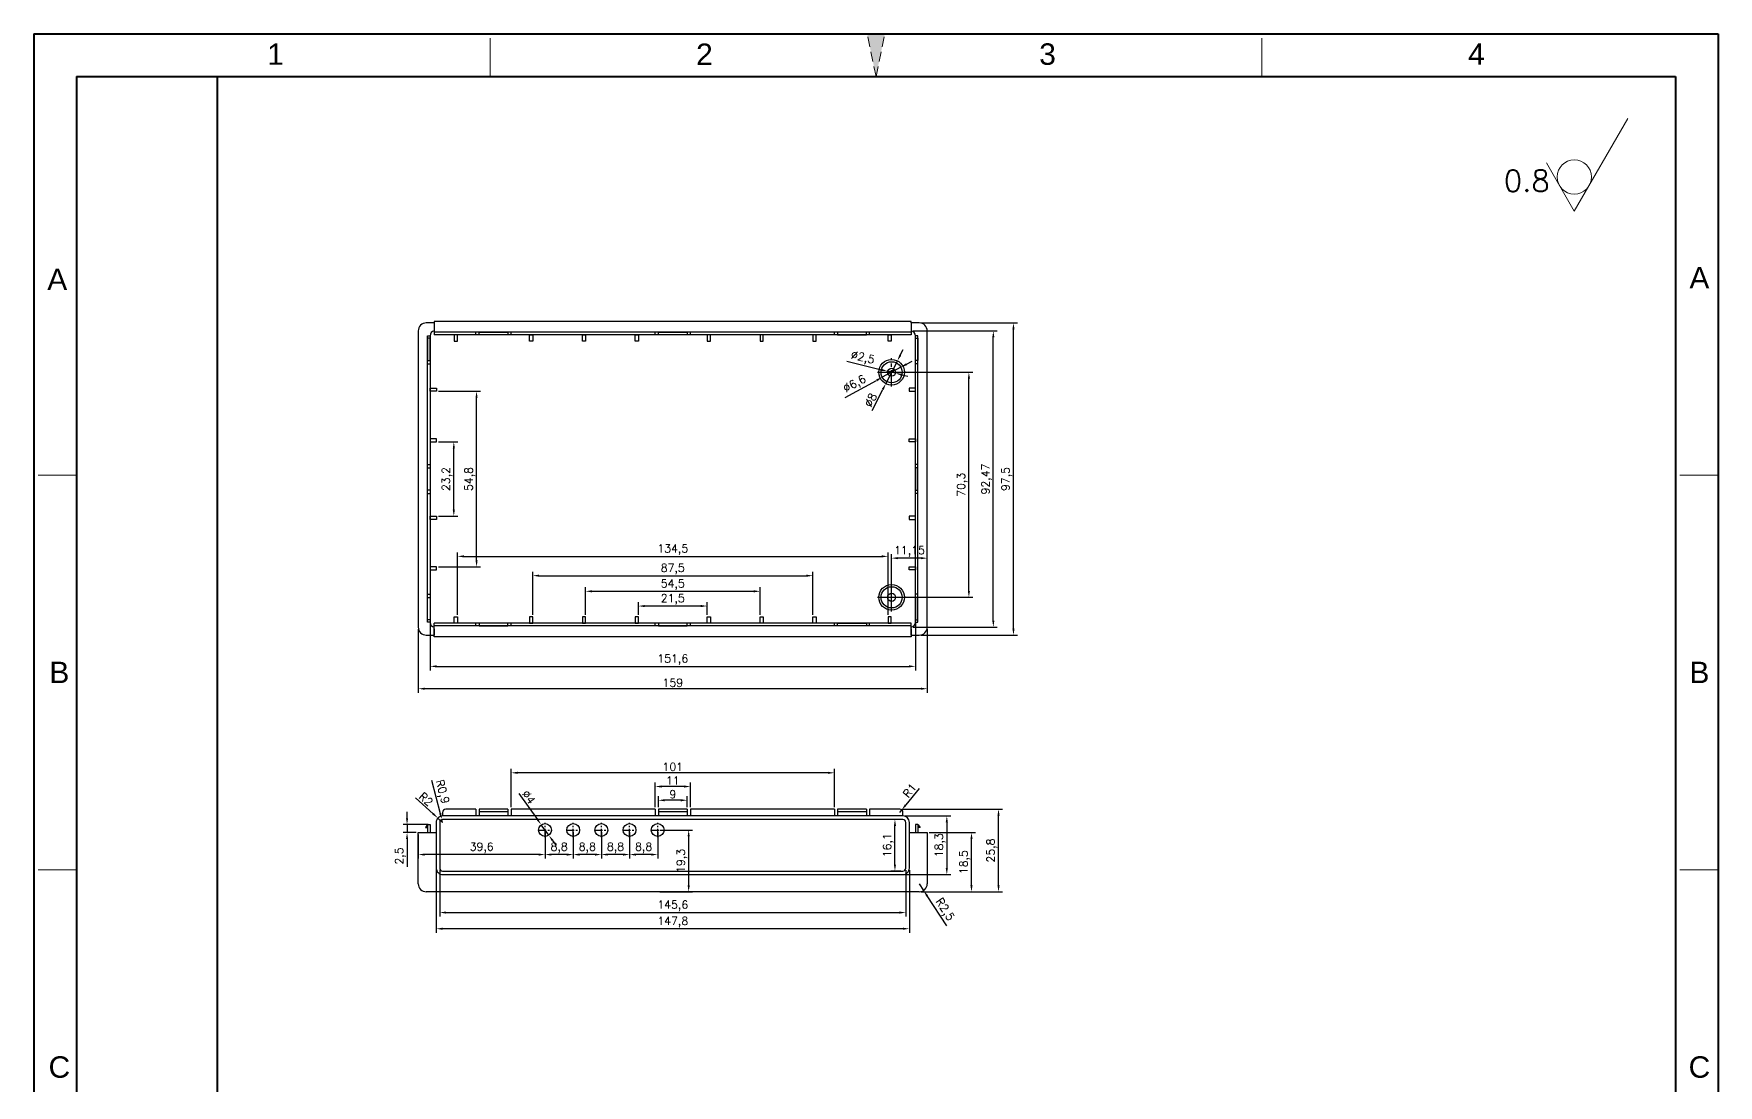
# Model space of a CAD drawing. Header units: millimetres. Extents: x 5795 to 6322, y 609 to 1377.
# Drawn here: x 5795 to 6322, y 1049 to 1377 of the extents above; entities that cross this region are included whole.
import ezdxf
from ezdxf.enums import TextEntityAlignment as Align

# ---------------------------------------------------------------- set-up
doc = ezdxf.new("R2010")
doc.units = ezdxf.units.MM
for name, pattern in [('ACAD_ISO10W100', [18, 12, -3, 0, -3]), ('CENTER', [50.8, 31.75, -6.35, 6.35, -6.35]), ('HIDDEN2', [4.7625, 3.175, -1.5875])]:
    doc.linetypes.add(name, pattern=pattern)
for name, color, linetype, lineweight in [('dim', 82, 'Continuous', 9), ('图层1', 7, 'ACAD_ISO10W100', 15), ('图层4', 7, 'Continuous', 40), ('图层5', 7, 'HIDDEN2', 15), ('细实线', 3, 'Continuous', 18)]:
    doc.layers.add(name, color=color, linetype=linetype, lineweight=lineweight)
doc.layers.add('尺寸线', color=7, linetype='Continuous')
doc.styles.get("Standard").update_dxf_attribs({"font": 'txt', "bigfont": 'gbcbig.shx'})
doc.styles.add('样式 3', font='arial.ttf', dxfattribs={"height": 3.8})
doc.dimstyles.new('ISO-25', dxfattribs={"dimtxt": 2.5, "dimasz": 2.5, "dimexe": 1.25, "dimexo": 0.625, "dimtad": 1, "dimtxsty": 'Standard', "dimcen": 2.5, "dimadec": 0, "dimazin": 0, "dimtfac": 1, "dimtmove": 0, "dimatfit": 3, "dimfxl": 0, "dimarcsym": 0})

# ---------------------------------------------------------------- blocks, each defined once
blk = doc.blocks.new('*D484')
at = {"layer": 'Defpoints', "color": 0}
for p in [(6074.57, 1127.73), (6088.38, 1127.73), (6072.07, 1109.23)]:
    blk.add_point(p, dxfattribs=at)
at = {"layer": 'dim', "color": 0, "lineweight": -2}
for p, q in [((6075.19, 1127.73), (6089.63, 1127.73)), ((6088.38, 1111.23), (6088.38, 1125.73)), ((6072.69, 1109.23), (6089.63, 1109.23))]:
    blk.add_line(p, q, dxfattribs=at)
at = {"layer": 'dim', "color": 0}
for points in [[(6088.05, 1125.73), (6088.72, 1125.73), (6088.38, 1127.73)], [(6088.05, 1111.23), (6088.72, 1111.23), (6088.38, 1109.23)]]:
    blk.add_solid(points, dxfattribs=at)
at = {"layer": 'dim', "color": 0, "insert": (6086.3, 1118.48), "char_height": 2.5, "attachment_point": 5, "rotation": 90}
blk.add_mtext('18,5', dxfattribs=at)
blk = doc.blocks.new('*D485')
at = {"layer": 'Defpoints', "color": 0}
for p in [(6065.97, 1135.03), (6096.83, 1135.03), (6072.07, 1109.23)]:
    blk.add_point(p, dxfattribs=at)
at = {"layer": 'dim', "color": 0, "lineweight": -2}
for p, q in [((6066.59, 1135.03), (6098.08, 1135.03)), ((6096.83, 1111.23), (6096.83, 1133.03)), ((6072.69, 1109.23), (6098.08, 1109.23))]:
    blk.add_line(p, q, dxfattribs=at)
at = {"layer": 'dim', "color": 0}
for points in [[(6096.5, 1133.03), (6097.17, 1133.03), (6096.83, 1135.03)], [(6096.5, 1111.23), (6097.17, 1111.23), (6096.83, 1109.23)]]:
    blk.add_solid(points, dxfattribs=at)
at = {"layer": 'dim', "color": 0, "insert": (6094.75, 1122.13), "char_height": 2.5, "attachment_point": 5, "rotation": 90}
blk.add_mtext('25,8', dxfattribs=at)
blk = doc.blocks.new('*D486')
at = {"layer": 'Defpoints', "color": 0}
for p in [(6066.97, 1132.93), (6066.97, 1114.63), (6080.68, 1114.63)]:
    blk.add_point(p, dxfattribs=at)
at = {"layer": 'dim', "color": 0, "lineweight": -2}
for p, q in [((6067.59, 1132.93), (6081.93, 1132.93)), ((6080.68, 1130.93), (6080.68, 1116.63)), ((6067.59, 1114.63), (6081.93, 1114.63))]:
    blk.add_line(p, q, dxfattribs=at)
at = {"layer": 'dim', "color": 0}
for points in [[(6080.34, 1130.93), (6081.01, 1130.93), (6080.68, 1132.93)], [(6080.34, 1116.63), (6081.01, 1116.63), (6080.68, 1114.63)]]:
    blk.add_solid(points, dxfattribs=at)
at = {"layer": 'dim', "color": 0, "insert": (6078.59, 1123.78), "char_height": 2.5, "attachment_point": 5, "rotation": 90}
blk.add_mtext('18,3', dxfattribs=at)
blk = doc.blocks.new('*D487')
at = {"layer": 'Defpoints', "color": 0}
for p in [(5921.17, 1116.63), (6068.97, 1116.63), (5921.17, 1097.7)]:
    blk.add_point(p, dxfattribs=at)
at = {"layer": 'dim', "color": 0, "lineweight": -2}
for p, q in [((5921.17, 1116.01), (5921.17, 1096.45)), ((6068.97, 1116.01), (6068.97, 1096.45)), ((6066.97, 1097.7), (5923.17, 1097.7))]:
    blk.add_line(p, q, dxfattribs=at)
at = {"layer": 'dim', "color": 0}
for points in [[(5923.17, 1098.03), (5923.17, 1097.37), (5921.17, 1097.7)], [(6066.97, 1098.03), (6066.97, 1097.37), (6068.97, 1097.7)]]:
    blk.add_solid(points, dxfattribs=at)
at = {"layer": 'dim', "color": 0, "insert": (5995.07, 1099.78), "char_height": 2.5, "attachment_point": 5}
blk.add_mtext('147,8', dxfattribs=at)
blk = doc.blocks.new('*D488')
at = {"layer": 'Defpoints', "color": 0}
for p in [(5922.27, 1116.63), (6067.87, 1116.63), (6067.87, 1102.75)]:
    blk.add_point(p, dxfattribs=at)
at = {"layer": 'dim', "color": 0, "lineweight": -2}
for p, q in [((5922.27, 1116.01), (5922.27, 1101.5)), ((6067.87, 1116.01), (6067.87, 1101.5)), ((5924.27, 1102.75), (6065.87, 1102.75))]:
    blk.add_line(p, q, dxfattribs=at)
at = {"layer": 'dim', "color": 0}
for points in [[(5924.27, 1103.09), (5924.27, 1102.42), (5922.27, 1102.75)], [(6065.87, 1103.09), (6065.87, 1102.42), (6067.87, 1102.75)]]:
    blk.add_solid(points, dxfattribs=at)
at = {"layer": 'dim', "color": 0, "insert": (5995.07, 1104.84), "char_height": 2.5, "attachment_point": 5}
blk.add_mtext('145,6', dxfattribs=at)
blk = doc.blocks.new('*D489')
at = {"layer": 'Defpoints', "color": 0}
for p in [(6064.47, 1131.83), (6066.31, 1131.83), (6066.97, 1115.73)]:
    blk.add_point(p, dxfattribs=at)
at = {"layer": 'dim', "color": 0, "lineweight": -2}
for p, q in [((6065.69, 1131.83), (6063.22, 1131.83)), ((6064.47, 1117.73), (6064.47, 1129.83)), ((6066.34, 1115.73), (6063.22, 1115.73))]:
    blk.add_line(p, q, dxfattribs=at)
at = {"layer": 'dim', "color": 0}
for points in [[(6064.14, 1129.83), (6064.81, 1129.83), (6064.47, 1131.83)], [(6064.14, 1117.73), (6064.81, 1117.73), (6064.47, 1115.73)]]:
    blk.add_solid(points, dxfattribs=at)
at = {"layer": 'dim', "color": 0, "insert": (6062.39, 1123.78), "char_height": 2.5, "attachment_point": 5, "rotation": 90}
blk.add_mtext('16,1', dxfattribs=at)
blk = doc.blocks.new('*D490')
at = {"layer": 'Defpoints', "color": 0}
for p in [(6072.07, 1111.73), (6073.44, 1109.64)]:
    blk.add_point(p, dxfattribs=at)
at = {"layer": 'dim', "color": 0, "lineweight": -2}
for p, q in [((6072.07, 1111.73), (6073.44, 1109.64)), ((6080.63, 1098.62), (6074.53, 1107.97))]:
    blk.add_line(p, q, dxfattribs=at)
at = {"layer": 'dim', "color": 0}
blk.add_solid([(6074.81, 1108.15), (6074.25, 1107.78), (6073.44, 1109.64)], dxfattribs=at)
at = {"layer": 'dim', "color": 0, "insert": (6079.87, 1103.59), "char_height": 2.5, "attachment_point": 5, "rotation": 303.1424}
blk.add_mtext('R2,5', dxfattribs=at)
blk = doc.blocks.new('*D491')
at = {"layer": 'Defpoints', "color": 0}
for p in [(5989.57, 1142.12), (5989.57, 1135.03), (6000.57, 1135.03)]:
    blk.add_point(p, dxfattribs=at)
at = {"layer": 'dim', "color": 0, "lineweight": -2}
for p, q in [((5989.57, 1135.66), (5989.57, 1143.37)), ((5998.57, 1142.12), (5991.57, 1142.12)), ((6000.57, 1135.66), (6000.57, 1143.37))]:
    blk.add_line(p, q, dxfattribs=at)
at = {"layer": 'dim', "color": 0}
for points in [[(5991.57, 1142.45), (5991.57, 1141.78), (5989.57, 1142.12)], [(5998.57, 1142.45), (5998.57, 1141.78), (6000.57, 1142.12)]]:
    blk.add_solid(points, dxfattribs=at)
at = {"layer": 'dim', "color": 0, "insert": (5995.07, 1143.99), "char_height": 2.5, "attachment_point": 5}
blk.add_mtext('11', dxfattribs=at)
blk = doc.blocks.new('*D492')
at = {"layer": 'Defpoints', "color": 0}
for p in [(5990.57, 1137.83), (5990.57, 1135.03), (5999.57, 1135.03)]:
    blk.add_point(p, dxfattribs=at)
at = {"layer": 'dim', "color": 0, "lineweight": -2}
for p, q in [((5990.57, 1135.66), (5990.57, 1139.08)), ((5997.57, 1137.83), (5992.57, 1137.83)), ((5999.57, 1135.66), (5999.57, 1139.08))]:
    blk.add_line(p, q, dxfattribs=at)
at = {"layer": 'dim', "color": 0}
for points in [[(5992.57, 1138.16), (5992.57, 1137.49), (5990.57, 1137.83)], [(5997.57, 1138.16), (5997.57, 1137.49), (5999.57, 1137.83)]]:
    blk.add_solid(points, dxfattribs=at)
at = {"layer": 'dim', "color": 0, "insert": (5995.07, 1139.7), "char_height": 2.5, "attachment_point": 5}
blk.add_mtext('9', dxfattribs=at)
blk = doc.blocks.new('*D493')
at = {"layer": 'Defpoints', "color": 0}
for p in [(5944.57, 1146.4), (5944.57, 1135.03), (6045.57, 1135.03)]:
    blk.add_point(p, dxfattribs=at)
at = {"layer": 'dim', "color": 0, "lineweight": -2}
for p, q in [((5944.57, 1135.66), (5944.57, 1147.65)), ((6045.57, 1135.66), (6045.57, 1147.65)), ((6043.57, 1146.4), (5946.57, 1146.4))]:
    blk.add_line(p, q, dxfattribs=at)
at = {"layer": 'dim', "color": 0}
for points in [[(5946.57, 1146.73), (5946.57, 1146.07), (5944.57, 1146.4)], [(6043.57, 1146.73), (6043.57, 1146.07), (6045.57, 1146.4)]]:
    blk.add_solid(points, dxfattribs=at)
at = {"layer": 'dim', "color": 0, "insert": (5995.07, 1148.27), "char_height": 2.5, "attachment_point": 5}
blk.add_mtext('101', dxfattribs=at)
blk = doc.blocks.new('*D494')
at = {"layer": 'Defpoints', "color": 0}
for p in [(5990.37, 1128.53), (5990.37, 1109.23), (6000.03, 1109.23)]:
    blk.add_point(p, dxfattribs=at)
at = {"layer": 'dim', "color": 0, "lineweight": -2}
for p, q in [((5990.99, 1128.53), (6001.28, 1128.53)), ((6000.03, 1126.53), (6000.03, 1111.23)), ((5990.99, 1109.23), (6001.28, 1109.23))]:
    blk.add_line(p, q, dxfattribs=at)
at = {"layer": 'dim', "color": 0}
for points in [[(5999.7, 1126.53), (6000.37, 1126.53), (6000.03, 1128.53)], [(5999.7, 1111.23), (6000.37, 1111.23), (6000.03, 1109.23)]]:
    blk.add_solid(points, dxfattribs=at)
at = {"layer": 'dim', "color": 0, "insert": (5997.95, 1118.88), "char_height": 2.5, "attachment_point": 5, "rotation": 90}
blk.add_mtext('19,3', dxfattribs=at)
blk = doc.blocks.new('*D495')
at = {"layer": 'Defpoints', "color": 0}
for p in [(5981.57, 1128.53), (5990.37, 1128.53), (5981.57, 1120.87)]:
    blk.add_point(p, dxfattribs=at)
at = {"layer": 'dim', "color": 0, "lineweight": -2}
for p, q in [((5981.57, 1127.91), (5981.57, 1119.62)), ((5990.37, 1127.91), (5990.37, 1119.62)), ((5988.37, 1120.87), (5983.57, 1120.87))]:
    blk.add_line(p, q, dxfattribs=at)
at = {"layer": 'dim', "color": 0}
for points in [[(5983.57, 1121.2), (5983.57, 1120.53), (5981.57, 1120.87)], [(5988.37, 1121.2), (5988.37, 1120.53), (5990.37, 1120.87)]]:
    blk.add_solid(points, dxfattribs=at)
at = {"layer": 'dim', "color": 0, "insert": (5985.97, 1122.95), "char_height": 2.5, "attachment_point": 5}
blk.add_mtext('8,8', dxfattribs=at)
blk = doc.blocks.new('*D496')
at = {"layer": 'Defpoints', "color": 0}
for p in [(5972.77, 1128.53), (5981.57, 1128.53), (5972.77, 1120.87)]:
    blk.add_point(p, dxfattribs=at)
at = {"layer": 'dim', "color": 0, "lineweight": -2}
for p, q in [((5972.77, 1127.91), (5972.77, 1119.62)), ((5981.57, 1127.91), (5981.57, 1119.62)), ((5979.57, 1120.87), (5974.77, 1120.87))]:
    blk.add_line(p, q, dxfattribs=at)
at = {"layer": 'dim', "color": 0}
for points in [[(5974.77, 1121.2), (5974.77, 1120.53), (5972.77, 1120.87)], [(5979.57, 1121.2), (5979.57, 1120.53), (5981.57, 1120.87)]]:
    blk.add_solid(points, dxfattribs=at)
at = {"layer": 'dim', "color": 0, "insert": (5977.17, 1122.95), "char_height": 2.5, "attachment_point": 5}
blk.add_mtext('8,8', dxfattribs=at)
blk = doc.blocks.new('*D497')
at = {"layer": 'Defpoints', "color": 0}
for p in [(5963.97, 1128.53), (5972.77, 1128.53), (5963.97, 1120.87)]:
    blk.add_point(p, dxfattribs=at)
at = {"layer": 'dim', "color": 0, "lineweight": -2}
for p, q in [((5963.97, 1127.91), (5963.97, 1119.62)), ((5972.77, 1127.91), (5972.77, 1119.62)), ((5970.77, 1120.87), (5965.97, 1120.87))]:
    blk.add_line(p, q, dxfattribs=at)
at = {"layer": 'dim', "color": 0}
for points in [[(5965.97, 1121.2), (5965.97, 1120.53), (5963.97, 1120.87)], [(5970.77, 1121.2), (5970.77, 1120.53), (5972.77, 1120.87)]]:
    blk.add_solid(points, dxfattribs=at)
at = {"layer": 'dim', "color": 0, "insert": (5968.37, 1122.95), "char_height": 2.5, "attachment_point": 5}
blk.add_mtext('8,8', dxfattribs=at)
blk = doc.blocks.new('*D498')
at = {"layer": 'Defpoints', "color": 0}
for p in [(5955.17, 1128.53), (5963.97, 1128.53), (5955.17, 1120.87)]:
    blk.add_point(p, dxfattribs=at)
at = {"layer": 'dim', "color": 0, "lineweight": -2}
for p, q in [((5955.17, 1127.91), (5955.17, 1119.62)), ((5963.97, 1127.91), (5963.97, 1119.62)), ((5961.97, 1120.87), (5957.17, 1120.87))]:
    blk.add_line(p, q, dxfattribs=at)
at = {"layer": 'dim', "color": 0}
for points in [[(5957.17, 1121.2), (5957.17, 1120.53), (5955.17, 1120.87)], [(5961.97, 1121.2), (5961.97, 1120.53), (5963.97, 1120.87)]]:
    blk.add_solid(points, dxfattribs=at)
at = {"layer": 'dim', "color": 0, "insert": (5959.57, 1122.95), "char_height": 2.5, "attachment_point": 5}
blk.add_mtext('8,8', dxfattribs=at)
blk = doc.blocks.new('*D499')
at = {"layer": 'Defpoints', "color": 0}
for p in [(5915.57, 1127.73), (5955.17, 1128.53), (5915.57, 1120.87)]:
    blk.add_point(p, dxfattribs=at)
at = {"layer": 'dim', "color": 0, "lineweight": -2}
for p, q in [((5915.57, 1127.11), (5915.57, 1119.62)), ((5955.17, 1127.91), (5955.17, 1119.62)), ((5953.17, 1120.87), (5917.57, 1120.87))]:
    blk.add_line(p, q, dxfattribs=at)
at = {"layer": 'dim', "color": 0}
for points in [[(5917.57, 1121.2), (5917.57, 1120.53), (5915.57, 1120.87)], [(5953.17, 1121.2), (5953.17, 1120.53), (5955.17, 1120.87)]]:
    blk.add_solid(points, dxfattribs=at)
at = {"layer": 'dim', "color": 0, "insert": (5935.37, 1122.95), "char_height": 2.5, "attachment_point": 5}
blk.add_mtext('39,6', dxfattribs=at)
blk = doc.blocks.new('*D500')
at = {"layer": 'Defpoints', "color": 0}
for p in [(5954, 1130.16), (5956.34, 1126.91)]:
    blk.add_point(p, dxfattribs=at)
at = {"layer": 'dim', "color": 0, "lineweight": -2}
for p, q in [((5946.95, 1139.91), (5952.83, 1131.78)), ((5956.34, 1126.91), (5954, 1130.16)), ((5957.51, 1125.29), (5958.68, 1123.67))]:
    blk.add_line(p, q, dxfattribs=at)
at = {"layer": 'dim', "color": 0}
for points in [[(5953.1, 1131.97), (5952.56, 1131.58), (5954, 1130.16)], [(5957.78, 1125.49), (5957.24, 1125.1), (5956.34, 1126.91)]]:
    blk.add_solid(points, dxfattribs=at)
at = {"layer": 'dim', "color": 0, "insert": (5950.06, 1138.81), "char_height": 2.5, "attachment_point": 5, "rotation": 305.8403}
blk.add_mtext('∅4', dxfattribs=at)
blk = doc.blocks.new('*D501')
at = {"layer": 'Defpoints', "color": 0}
for p in [(5912.06, 1127.73), (5915.57, 1127.73), (5919.27, 1130.23)]:
    blk.add_point(p, dxfattribs=at)
at = {"layer": 'dim', "color": 0, "lineweight": -2}
for p, q in [((5912.06, 1132.23), (5912.06, 1134.23)), ((5918.64, 1130.23), (5910.81, 1130.23)), ((5914.94, 1127.73), (5910.81, 1127.73)), ((5912.06, 1130.23), (5912.06, 1127.73)), ((5912.06, 1125.73), (5912.06, 1117.07))]:
    blk.add_line(p, q, dxfattribs=at)
at = {"layer": 'dim', "color": 0}
for points in [[(5911.73, 1132.23), (5912.4, 1132.23), (5912.06, 1130.23)], [(5911.73, 1125.73), (5912.4, 1125.73), (5912.06, 1127.73)]]:
    blk.add_solid(points, dxfattribs=at)
at = {"layer": 'dim', "color": 0, "insert": (5909.98, 1120.4), "char_height": 2.5, "attachment_point": 5, "rotation": 90}
blk.add_mtext('2,5', dxfattribs=at)
blk = doc.blocks.new('*D502')
at = {"layer": 'Defpoints', "color": 0}
for p in [(5921.68, 1132.27), (5923.17, 1130.93)]:
    blk.add_point(p, dxfattribs=at)
at = {"layer": 'dim', "color": 0, "lineweight": -2}
for p, q in [((5914.69, 1138.58), (5920.2, 1133.61)), ((5923.17, 1130.93), (5921.68, 1132.27))]:
    blk.add_line(p, q, dxfattribs=at)
at = {"layer": 'dim', "color": 0}
blk.add_solid([(5920.42, 1133.86), (5919.97, 1133.37), (5921.68, 1132.27)], dxfattribs=at)
at = {"layer": 'dim', "color": 0, "insert": (5917.96, 1138.16), "char_height": 2.5, "attachment_point": 5, "rotation": 317.9576}
blk.add_mtext('R2', dxfattribs=at)
blk = doc.blocks.new('*D503')
at = {"layer": 'Defpoints', "color": 0}
for p in [(5922.94, 1131.81), (5923.17, 1130.93)]:
    blk.add_point(p, dxfattribs=at)
at = {"layer": 'dim', "color": 0, "lineweight": -2}
for p, q in [((5919.71, 1144.14), (5922.43, 1133.74)), ((5923.17, 1130.93), (5922.94, 1131.81))]:
    blk.add_line(p, q, dxfattribs=at)
at = {"layer": 'dim', "color": 0}
blk.add_solid([(5922.76, 1133.82), (5922.11, 1133.66), (5922.94, 1131.81)], dxfattribs=at)
at = {"layer": 'dim', "color": 0, "insert": (5922.84, 1140.43), "char_height": 2.5, "attachment_point": 5, "rotation": 284.6638}
blk.add_mtext('R0,9', dxfattribs=at)
blk = doc.blocks.new('*D504')
at = {"layer": 'Defpoints', "color": 0}
for p in [(6065.97, 1134.03), (6066.6, 1134.81)]:
    blk.add_point(p, dxfattribs=at)
at = {"layer": 'dim', "color": 0, "lineweight": -2}
for p, q in [((6071.99, 1141.49), (6067.85, 1136.37)), ((6065.97, 1134.03), (6066.6, 1134.81))]:
    blk.add_line(p, q, dxfattribs=at)
at = {"layer": 'dim', "color": 0}
blk.add_solid([(6067.59, 1136.58), (6068.11, 1136.16), (6066.6, 1134.81)], dxfattribs=at)
at = {"layer": 'dim', "color": 0, "insert": (6069.09, 1140.89), "char_height": 2.5, "attachment_point": 5, "rotation": 51.0914}
blk.add_mtext('R1', dxfattribs=at)
blk = doc.blocks.new('*D505')
at = {"layer": 'Defpoints', "color": 0}
for p in [(5915.57, 1191.91), (6074.57, 1191.91), (5915.57, 1172.67)]:
    blk.add_point(p, dxfattribs=at)
at = {"layer": 'dim', "color": 0, "lineweight": -2}
for p, q in [((5915.57, 1191.28), (5915.57, 1171.42)), ((6074.57, 1191.28), (6074.57, 1171.42)), ((6072.57, 1172.67), (5917.57, 1172.67))]:
    blk.add_line(p, q, dxfattribs=at)
at = {"layer": 'dim', "color": 0}
for points in [[(5917.57, 1173), (5917.57, 1172.33), (5915.57, 1172.67)], [(6072.57, 1173), (6072.57, 1172.33), (6074.57, 1172.67)]]:
    blk.add_solid(points, dxfattribs=at)
at = {"layer": 'dim', "color": 0, "insert": (5995.07, 1174.54), "char_height": 2.5, "attachment_point": 5}
blk.add_mtext('159', dxfattribs=at)
blk = doc.blocks.new('*D506')
at = {"layer": 'Defpoints', "color": 0}
for p in [(6072.07, 1286.91), (6101.49, 1286.91), (6072.07, 1189.41)]:
    blk.add_point(p, dxfattribs=at)
at = {"layer": 'dim', "color": 0, "lineweight": -2}
for p, q in [((6072.69, 1286.91), (6102.74, 1286.91)), ((6101.49, 1191.41), (6101.49, 1284.91)), ((6072.69, 1189.41), (6102.74, 1189.41))]:
    blk.add_line(p, q, dxfattribs=at)
at = {"layer": 'dim', "color": 0}
for points in [[(6101.16, 1284.91), (6101.83, 1284.91), (6101.49, 1286.91)], [(6101.16, 1191.41), (6101.83, 1191.41), (6101.49, 1189.41)]]:
    blk.add_solid(points, dxfattribs=at)
at = {"layer": 'dim', "color": 0, "insert": (6099.41, 1238.16), "char_height": 2.5, "attachment_point": 5, "rotation": 90}
blk.add_mtext('97,5', dxfattribs=at)
blk = doc.blocks.new('*D507')
at = {"layer": 'Defpoints', "color": 0}
for p in [(6069.57, 1284.4), (6095.2, 1284.4), (6069.57, 1191.92)]:
    blk.add_point(p, dxfattribs=at)
at = {"layer": 'dim', "color": 0, "lineweight": -2}
for p, q in [((6070.19, 1284.4), (6096.45, 1284.4)), ((6095.2, 1193.92), (6095.2, 1282.4)), ((6070.19, 1191.92), (6096.45, 1191.92))]:
    blk.add_line(p, q, dxfattribs=at)
at = {"layer": 'dim', "color": 0}
for points in [[(6094.87, 1282.4), (6095.53, 1282.4), (6095.2, 1284.4)], [(6094.87, 1193.92), (6095.53, 1193.92), (6095.2, 1191.92)]]:
    blk.add_solid(points, dxfattribs=at)
at = {"layer": 'dim', "color": 0, "insert": (6093.12, 1238.16), "char_height": 2.5, "attachment_point": 5, "rotation": 90}
blk.add_mtext('92,47', dxfattribs=at)
blk = doc.blocks.new('*D508')
at = {"layer": 'Defpoints', "color": 0}
for p in [(6063.42, 1271.51), (6087.57, 1271.51), (6063.42, 1201.21)]:
    blk.add_point(p, dxfattribs=at)
at = {"layer": 'dim', "color": 0, "lineweight": -2}
for p, q in [((6064.04, 1271.51), (6088.82, 1271.51)), ((6087.57, 1203.21), (6087.57, 1269.51)), ((6064.04, 1201.21), (6088.82, 1201.21))]:
    blk.add_line(p, q, dxfattribs=at)
at = {"layer": 'dim', "color": 0}
for points in [[(6087.24, 1269.51), (6087.91, 1269.51), (6087.57, 1271.51)], [(6087.24, 1203.21), (6087.91, 1203.21), (6087.57, 1201.21)]]:
    blk.add_solid(points, dxfattribs=at)
at = {"layer": 'dim', "color": 0, "insert": (6085.49, 1236.36), "char_height": 2.5, "attachment_point": 5, "rotation": 90}
blk.add_mtext('70,3', dxfattribs=at)
blk = doc.blocks.new('*D509')
at = {"layer": 'Defpoints', "color": 0}
for p in [(6063.42, 1213.45), (6063.42, 1201.21), (6074.57, 1201.21)]:
    blk.add_point(p, dxfattribs=at)
at = {"layer": 'dim', "color": 0, "lineweight": -2}
for p, q in [((6063.42, 1201.83), (6063.42, 1214.7)), ((6072.57, 1213.45), (6065.42, 1213.45)), ((6074.57, 1201.83), (6074.57, 1214.7))]:
    blk.add_line(p, q, dxfattribs=at)
at = {"layer": 'dim', "color": 0}
for points in [[(6065.42, 1213.78), (6065.42, 1213.11), (6063.42, 1213.45)], [(6072.57, 1213.78), (6072.57, 1213.11), (6074.57, 1213.45)]]:
    blk.add_solid(points, dxfattribs=at)
at = {"layer": 'dim', "color": 0, "insert": (6068.99, 1215.53), "char_height": 2.5, "attachment_point": 5}
blk.add_mtext('11,15', dxfattribs=at)
blk = doc.blocks.new('*D510')
at = {"layer": 'Defpoints', "color": 0}
for p in [(6065.24, 1275.07), (6061.6, 1267.95)]:
    blk.add_point(p, dxfattribs=at)
at = {"layer": 'dim', "color": 0, "lineweight": -2}
for p, q in [((6065.24, 1275.07), (6061.6, 1267.95)), ((6066.15, 1276.85), (6067.06, 1278.63)), ((6057.32, 1259.56), (6060.69, 1266.17))]:
    blk.add_line(p, q, dxfattribs=at)
at = {"layer": 'dim', "color": 0}
for points in [[(6065.85, 1277), (6066.44, 1276.7), (6065.24, 1275.07)], [(6060.39, 1266.32), (6060.99, 1266.01), (6061.6, 1267.95)]]:
    blk.add_solid(points, dxfattribs=at)
at = {"layer": 'dim', "color": 0, "insert": (6056.88, 1262.83), "char_height": 2.5, "attachment_point": 5, "rotation": 62.95}
blk.add_mtext('∅8', dxfattribs=at)
blk = doc.blocks.new('*D511')
at = {"layer": 'Defpoints', "color": 0}
for p in [(6060.52, 1269.94), (6066.32, 1273.08)]:
    blk.add_point(p, dxfattribs=at)
at = {"layer": 'dim', "color": 0, "lineweight": -2}
for p, q in [((6068.08, 1274.03), (6069.84, 1274.99)), ((6048.94, 1263.66), (6058.76, 1268.98)), ((6066.32, 1273.08), (6060.52, 1269.94))]:
    blk.add_line(p, q, dxfattribs=at)
at = {"layer": 'dim', "color": 0}
for points in [[(6067.92, 1274.33), (6068.24, 1273.74), (6066.32, 1273.08)], [(6058.6, 1269.28), (6058.92, 1268.69), (6060.52, 1269.94)]]:
    blk.add_solid(points, dxfattribs=at)
at = {"layer": 'dim', "color": 0, "insert": (6051.98, 1267.68), "char_height": 2.5, "attachment_point": 5, "rotation": 28.4511}
blk.add_mtext('∅6,6', dxfattribs=at)
blk = doc.blocks.new('*D512')
at = {"layer": 'Defpoints', "color": 0}
for p in [(6062.2, 1271.81), (6064.63, 1271.21)]:
    blk.add_point(p, dxfattribs=at)
at = {"layer": 'dim', "color": 0, "lineweight": -2}
for p, q in [((6049.41, 1274.93), (6060.26, 1272.28)), ((6064.63, 1271.21), (6062.2, 1271.81)), ((6066.58, 1270.74), (6068.52, 1270.26))]:
    blk.add_line(p, q, dxfattribs=at)
at = {"layer": 'dim', "color": 0}
for points in [[(6060.34, 1272.6), (6060.18, 1271.96), (6062.2, 1271.81)], [(6066.65, 1271.06), (6066.5, 1270.41), (6064.63, 1271.21)]]:
    blk.add_solid(points, dxfattribs=at)
at = {"layer": 'dim', "color": 0, "insert": (6054.36, 1275.87), "char_height": 2.5, "attachment_point": 5, "rotation": 346.2751}
blk.add_mtext('∅2,5', dxfattribs=at)
blk = doc.blocks.new('*D513')
at = {"layer": 'Defpoints', "color": 0}
for p in [(5919.27, 1194.16), (6070.87, 1194.16), (6070.87, 1179.65)]:
    blk.add_point(p, dxfattribs=at)
at = {"layer": 'dim', "color": 0, "lineweight": -2}
for p, q in [((5919.27, 1193.53), (5919.27, 1178.4)), ((6070.87, 1193.53), (6070.87, 1178.4)), ((5921.27, 1179.65), (6068.87, 1179.65))]:
    blk.add_line(p, q, dxfattribs=at)
at = {"layer": 'dim', "color": 0}
for points in [[(5921.27, 1179.98), (5921.27, 1179.32), (5919.27, 1179.65)], [(6068.87, 1179.98), (6068.87, 1179.32), (6070.87, 1179.65)]]:
    blk.add_solid(points, dxfattribs=at)
at = {"layer": 'dim', "color": 0, "insert": (5995.07, 1181.73), "char_height": 2.5, "attachment_point": 5}
blk.add_mtext('151,6', dxfattribs=at)
blk = doc.blocks.new('*D514')
at = {"layer": 'Defpoints', "color": 0}
for p in [(5984.32, 1198.49), (5984.32, 1195.11), (6005.82, 1195.11)]:
    blk.add_point(p, dxfattribs=at)
at = {"layer": 'dim', "color": 0, "lineweight": -2}
for p, q in [((5984.32, 1195.73), (5984.32, 1199.74)), ((6003.82, 1198.49), (5986.32, 1198.49)), ((6005.82, 1195.73), (6005.82, 1199.74))]:
    blk.add_line(p, q, dxfattribs=at)
at = {"layer": 'dim', "color": 0}
for points in [[(5986.32, 1198.82), (5986.32, 1198.15), (5984.32, 1198.49)], [(6003.82, 1198.82), (6003.82, 1198.15), (6005.82, 1198.49)]]:
    blk.add_solid(points, dxfattribs=at)
at = {"layer": 'dim', "color": 0, "insert": (5995.07, 1200.57), "char_height": 2.5, "attachment_point": 5}
blk.add_mtext('21,5', dxfattribs=at)
blk = doc.blocks.new('*D515')
at = {"layer": 'Defpoints', "color": 0}
for p in [(6022.32, 1203.09), (5967.82, 1195.11), (6022.32, 1195.11)]:
    blk.add_point(p, dxfattribs=at)
at = {"layer": 'dim', "color": 0, "lineweight": -2}
for p, q in [((5967.82, 1195.73), (5967.82, 1204.34)), ((5969.82, 1203.09), (6020.32, 1203.09)), ((6022.32, 1195.73), (6022.32, 1204.34))]:
    blk.add_line(p, q, dxfattribs=at)
at = {"layer": 'dim', "color": 0}
for points in [[(5969.82, 1203.43), (5969.82, 1202.76), (5967.82, 1203.09)], [(6020.32, 1203.43), (6020.32, 1202.76), (6022.32, 1203.09)]]:
    blk.add_solid(points, dxfattribs=at)
at = {"layer": 'dim', "color": 0, "insert": (5995.07, 1205.18), "char_height": 2.5, "attachment_point": 5}
blk.add_mtext('54,5', dxfattribs=at)
blk = doc.blocks.new('*D516')
at = {"layer": 'Defpoints', "color": 0}
for p in [(6038.82, 1207.97), (5951.32, 1195.11), (6038.82, 1195.11)]:
    blk.add_point(p, dxfattribs=at)
at = {"layer": 'dim', "color": 0, "lineweight": -2}
for p, q in [((5951.32, 1195.73), (5951.32, 1209.22)), ((5953.32, 1207.97), (6036.82, 1207.97)), ((6038.82, 1195.73), (6038.82, 1209.22))]:
    blk.add_line(p, q, dxfattribs=at)
at = {"layer": 'dim', "color": 0}
for points in [[(5953.32, 1208.31), (5953.32, 1207.64), (5951.32, 1207.97)], [(6036.82, 1208.31), (6036.82, 1207.64), (6038.82, 1207.97)]]:
    blk.add_solid(points, dxfattribs=at)
at = {"layer": 'dim', "color": 0, "insert": (5995.07, 1210.06), "char_height": 2.5, "attachment_point": 5}
blk.add_mtext('87,5', dxfattribs=at)
blk = doc.blocks.new('*D517')
at = {"layer": 'Defpoints', "color": 0}
for p in [(6062.32, 1214), (5927.82, 1195.11), (6062.32, 1195.11)]:
    blk.add_point(p, dxfattribs=at)
at = {"layer": 'dim', "color": 0, "lineweight": -2}
for p, q in [((5927.82, 1195.73), (5927.82, 1215.25)), ((5929.82, 1214), (6060.32, 1214)), ((6062.32, 1195.73), (6062.32, 1215.25))]:
    blk.add_line(p, q, dxfattribs=at)
at = {"layer": 'dim', "color": 0}
for points in [[(5929.82, 1214.34), (5929.82, 1213.67), (5927.82, 1214)], [(6060.32, 1214.34), (6060.32, 1213.67), (6062.32, 1214)]]:
    blk.add_solid(points, dxfattribs=at)
at = {"layer": 'dim', "color": 0, "insert": (5995.07, 1216.09), "char_height": 2.5, "attachment_point": 5}
blk.add_mtext('134,5', dxfattribs=at)
blk = doc.blocks.new('*D518')
at = {"layer": 'Defpoints', "color": 0}
for p in [(5921.27, 1249.76), (5926.67, 1249.76), (5921.27, 1226.56)]:
    blk.add_point(p, dxfattribs=at)
at = {"layer": 'dim', "color": 0, "lineweight": -2}
for p, q in [((5921.89, 1249.76), (5927.92, 1249.76)), ((5926.67, 1228.56), (5926.67, 1247.76)), ((5921.89, 1226.56), (5927.92, 1226.56))]:
    blk.add_line(p, q, dxfattribs=at)
at = {"layer": 'dim', "color": 0}
for points in [[(5926.34, 1247.76), (5927, 1247.76), (5926.67, 1249.76)], [(5926.34, 1228.56), (5927, 1228.56), (5926.67, 1226.56)]]:
    blk.add_solid(points, dxfattribs=at)
at = {"layer": 'dim', "color": 0, "insert": (5924.59, 1238.16), "char_height": 2.5, "attachment_point": 5, "rotation": 90}
blk.add_mtext('23,2', dxfattribs=at)
blk = doc.blocks.new('*D519')
at = {"layer": 'Defpoints', "color": 0}
for p in [(5921.27, 1265.56), (5933.78, 1265.56), (5921.27, 1210.76)]:
    blk.add_point(p, dxfattribs=at)
at = {"layer": 'dim', "color": 0, "lineweight": -2}
for p, q in [((5921.89, 1265.56), (5935.03, 1265.56)), ((5933.78, 1212.76), (5933.78, 1263.56)), ((5921.89, 1210.76), (5935.03, 1210.76))]:
    blk.add_line(p, q, dxfattribs=at)
at = {"layer": 'dim', "color": 0}
for points in [[(5933.44, 1263.56), (5934.11, 1263.56), (5933.78, 1265.56)], [(5933.44, 1212.76), (5934.11, 1212.76), (5933.78, 1210.76)]]:
    blk.add_solid(points, dxfattribs=at)
at = {"layer": 'dim', "color": 0, "insert": (5931.69, 1238.16), "char_height": 2.5, "attachment_point": 5, "rotation": 90}
blk.add_mtext('54,8', dxfattribs=at)

msp = doc.modelspace()

# ---------------------------------------------------------------- hatches: boundary and pattern name
at = {"layer": '图层5'}
msp.add_hatch(color=0, dxfattribs=at).paths.add_polyline_path([(6058.553, 1363.854), (6055.795, 1377.252), (6061.31, 1377.252)])

# ---------------------------------------------------------------- linework, layer by layer
for p, q in [((5915.568, 1284.41), (5915.568, 1191.91)), ((5920.568, 1286.91), (5918.068, 1286.91)), ((6069.568, 1287.41), (5920.568, 1287.41)), ((5920.568, 1287.41), (5920.568, 1286.91)), ((5920.568, 1286.91), (5920.568, 1283.21)), ((6069.568, 1286.91), (6069.568, 1287.41)), ((6072.068, 1286.91), (6069.568, 1286.91)), ((6069.568, 1286.91), (6069.568, 1283.21)), ((6074.568, 1191.91), (6074.568, 1284.41)), ((5918.468, 1193.41), (5918.468, 1282.93)), ((5918.468, 1282.93), (5919.268, 1282.93)), ((5919.268, 1282.91), (5919.268, 1193.41)), ((6069.568, 1284.01), (5920.568, 1284.01)), ((6069.568, 1283.21), (5920.568, 1283.21)), ((6071.668, 1282.93), (6070.868, 1282.93)), ((6070.868, 1193.41), (6070.868, 1282.91)), ((6071.668, 1193.41), (6071.668, 1282.93)), ((5918.468, 1274.16), (5919.268, 1274.16)), ((6071.668, 1274.16), (6070.868, 1274.16)), ((5918.468, 1242.66), (5919.268, 1242.66)), ((6071.668, 1242.66), (6070.868, 1242.66)), ((5918.468, 1233.66), (5919.268, 1233.66)), ((6071.668, 1233.66), (6070.868, 1233.66)), ((5918.468, 1202.16), (5919.268, 1202.16)), ((6071.668, 1202.16), (6070.868, 1202.16)), ((5918.068, 1189.41), (5920.568, 1189.41)), ((5919.268, 1193.41), (5918.468, 1193.41)), ((6069.568, 1193.11), (5920.568, 1193.11)), ((5920.568, 1189.41), (5920.568, 1193.11)), ((6069.568, 1192.31), (5920.568, 1192.31)), ((5920.568, 1191.41), (5920.568, 1189.41)), ((5920.568, 1188.91), (5920.568, 1189.41)), ((6069.568, 1189.41), (6069.568, 1193.11)), ((6069.568, 1191.41), (6069.568, 1189.41)), ((6069.568, 1189.41), (6069.568, 1188.91)), ((6069.568, 1189.41), (6072.068, 1189.41)), ((6070.868, 1193.41), (6071.668, 1193.41)), ((6069.568, 1188.91), (5920.568, 1188.91)), ((5923.168, 1134.034), (5923.168, 1132.934)), ((5933.568, 1135.034), (5924.168, 1135.034)), ((5933.568, 1135.034), (5933.568, 1132.934)), ((5934.568, 1135.034), (5934.568, 1132.934)), ((5943.568, 1135.034), (5934.568, 1135.034)), ((5943.568, 1134.234), (5934.568, 1134.234)), ((5943.568, 1135.034), (5943.568, 1132.934)), ((5944.568, 1135.034), (5944.568, 1132.934)), ((5989.568, 1135.034), (5944.568, 1135.034)), ((5989.568, 1135.034), (5989.568, 1132.934)), ((5990.568, 1135.034), (5990.568, 1132.934)), ((5999.568, 1135.034), (5990.568, 1135.034)), ((5999.568, 1134.234), (5990.568, 1134.234)), ((5999.568, 1135.034), (5999.568, 1132.934)), ((6000.568, 1135.034), (6000.568, 1132.934)), ((6045.568, 1135.034), (6000.568, 1135.034)), ((6045.568, 1135.034), (6045.568, 1132.934)), ((6046.568, 1135.034), (6046.568, 1132.934)), ((6055.568, 1135.034), (6046.568, 1135.034)), ((6055.568, 1134.234), (6046.568, 1134.234)), ((6055.568, 1135.034), (6055.568, 1132.934)), ((6065.968, 1135.034), (6056.568, 1135.034)), ((6056.568, 1135.034), (6056.568, 1132.934)), ((6066.968, 1132.934), (6066.968, 1134.034)), ((5915.568, 1111.734), (5915.568, 1127.734)), ((5915.568, 1127.734), (5921.168, 1127.734)), ((5918.468, 1130.234), (5917.775, 1129.357)), ((5917.775, 1129.357), (5918.468, 1129.357)), ((5918.468, 1130.234), (5918.468, 1127.734)), ((5918.468, 1130.234), (5919.268, 1130.234)), ((5919.268, 1130.234), (5919.268, 1127.734)), ((6068.968, 1127.734), (6074.568, 1127.734)), ((6071.668, 1130.234), (6070.868, 1130.234)), ((6070.868, 1130.234), (6070.868, 1127.734)), ((6071.668, 1130.234), (6071.668, 1127.734)), ((6071.668, 1130.234), (6072.362, 1129.357)), ((6072.362, 1129.357), (6071.668, 1129.357)), ((6074.568, 1127.734), (6074.568, 1111.734)), ((6072.068, 1109.234), (5918.068, 1109.234))]:
    msp.add_line(p, q)
at = {"color": 8}
for p, q in [((5933.568, 1283.21), (5933.568, 1284.01)), ((5944.568, 1283.21), (5944.568, 1284.01)), ((5989.568, 1283.21), (5989.568, 1284.01)), ((6000.568, 1283.21), (6000.568, 1284.01)), ((6045.568, 1283.21), (6045.568, 1284.01)), ((6056.568, 1283.21), (6056.568, 1284.01)), ((5933.568, 1192.31), (5933.568, 1193.11)), ((5944.568, 1192.31), (5944.568, 1193.11)), ((5989.568, 1192.31), (5989.568, 1193.11)), ((6000.568, 1192.31), (6000.568, 1193.11)), ((6045.568, 1192.31), (6045.568, 1193.11)), ((6056.568, 1192.31), (6056.568, 1193.11))]:
    msp.add_line(p, q, dxfattribs=at)
at = {"color": 1, "linetype": 'CENTER', "ltscale": 0.16}
for p, q in [((6063.418, 1267.11), (6063.418, 1275.91)), ((6059.018, 1271.51), (6067.818, 1271.51)), ((6063.418, 1196.81), (6063.418, 1205.61)), ((6059.018, 1201.21), (6067.818, 1201.21))]:
    msp.add_line(p, q, dxfattribs=at)
at = {"color": 1, "linetype": 'CENTER', "ltscale": 0.08}
for p, q in [((5952.968, 1128.534), (5957.368, 1128.534)), ((5955.168, 1126.334), (5955.168, 1130.734)), ((5961.768, 1128.534), (5966.168, 1128.534)), ((5963.968, 1126.334), (5963.968, 1130.734)), ((5970.568, 1128.534), (5974.968, 1128.534)), ((5972.768, 1126.334), (5972.768, 1130.734)), ((5979.368, 1128.534), (5983.768, 1128.534)), ((5981.568, 1126.334), (5981.568, 1130.734)), ((5988.168, 1128.534), (5992.568, 1128.534)), ((5990.368, 1126.334), (5990.368, 1130.734))]:
    msp.add_line(p, q, dxfattribs=at)
at = {"color": 8}
for points in [[(5919.268, 1275.16), (5919.268, 1282.16), (5918.468, 1282.16), (5918.468, 1275.16)], [(5943.568, 1283.21), (5934.568, 1283.21), (5934.568, 1284.01), (5943.568, 1284.01)], [(5999.568, 1283.21), (5990.568, 1283.21), (5990.568, 1284.01), (5999.568, 1284.01)], [(6046.568, 1283.21), (6055.568, 1283.21), (6055.568, 1284.01), (6046.568, 1284.01)], [(6070.868, 1275.16), (6070.868, 1282.16), (6071.668, 1282.16), (6071.668, 1275.16)], [(5919.268, 1241.66), (5919.268, 1234.66), (5918.468, 1234.66), (5918.468, 1241.66)], [(6070.868, 1241.66), (6070.868, 1234.66), (6071.668, 1234.66), (6071.668, 1241.66)], [(5919.268, 1201.16), (5919.268, 1194.16), (5918.468, 1194.16), (5918.468, 1201.16)], [(6070.868, 1201.16), (6070.868, 1194.16), (6071.668, 1194.16), (6071.668, 1201.16)], [(5943.568, 1193.11), (5934.568, 1193.11), (5934.568, 1192.31), (5943.568, 1192.31)], [(5999.568, 1193.11), (5990.568, 1193.11), (5990.568, 1192.31), (5999.568, 1192.31)], [(6046.568, 1193.11), (6055.568, 1193.11), (6055.568, 1192.31), (6046.568, 1192.31)]]:
    msp.add_lwpolyline(points, close=True, dxfattribs=at)
for points in [[(5926.818, 1281.21), (5927.818, 1281.21), (5927.818, 1283.21), (5926.818, 1283.21)], [(5951.318, 1281.21), (5950.318, 1281.21), (5950.318, 1283.21), (5951.318, 1283.21)], [(5967.818, 1281.21), (5966.818, 1281.21), (5966.818, 1283.21), (5967.818, 1283.21)], [(5984.318, 1281.21), (5983.318, 1281.21), (5983.318, 1283.21), (5984.318, 1283.21)], [(6005.818, 1281.21), (6006.818, 1281.21), (6006.818, 1283.21), (6005.818, 1283.21)], [(6022.318, 1281.21), (6023.318, 1281.21), (6023.318, 1283.21), (6022.318, 1283.21)], [(6038.818, 1281.21), (6039.818, 1281.21), (6039.818, 1283.21), (6038.818, 1283.21)], [(6063.318, 1281.21), (6062.318, 1281.21), (6062.318, 1283.21), (6063.318, 1283.21)], [(5921.268, 1266.56), (5921.268, 1265.56), (5919.268, 1265.56), (5919.268, 1266.56)], [(6068.868, 1266.56), (6068.868, 1265.56), (6070.868, 1265.56), (6070.868, 1266.56)], [(5921.268, 1249.76), (5921.268, 1250.76), (5919.268, 1250.76), (5919.268, 1249.76)], [(6068.868, 1249.76), (6068.868, 1250.76), (6070.868, 1250.76), (6070.868, 1249.76)], [(5921.268, 1226.56), (5921.268, 1225.56), (5919.268, 1225.56), (5919.268, 1226.56)], [(6068.868, 1226.56), (6068.868, 1225.56), (6070.868, 1225.56), (6070.868, 1226.56)], [(5921.268, 1209.76), (5921.268, 1210.76), (5919.268, 1210.76), (5919.268, 1209.76)], [(6068.868, 1209.76), (6068.868, 1210.76), (6070.868, 1210.76), (6070.868, 1209.76)], [(5926.818, 1195.11), (5927.818, 1195.11), (5927.818, 1193.11), (5926.818, 1193.11)], [(5951.318, 1195.11), (5950.318, 1195.11), (5950.318, 1193.11), (5951.318, 1193.11)], [(5967.818, 1195.11), (5966.818, 1195.11), (5966.818, 1193.11), (5967.818, 1193.11)], [(5984.318, 1195.11), (5983.318, 1195.11), (5983.318, 1193.11), (5984.318, 1193.11)], [(6005.818, 1195.11), (6006.818, 1195.11), (6006.818, 1193.11), (6005.818, 1193.11)], [(6022.318, 1195.11), (6023.318, 1195.11), (6023.318, 1193.11), (6022.318, 1193.11)], [(6038.818, 1195.11), (6039.818, 1195.11), (6039.818, 1193.11), (6038.818, 1193.11)], [(6063.318, 1195.11), (6062.318, 1195.11), (6062.318, 1193.11), (6063.318, 1193.11)]]:
    msp.add_lwpolyline(points, close=True)
for points in [[(5921.168, 1130.934), (5921.168, 1116.634, 0.4142136), (5923.168, 1114.634), (6066.968, 1114.634, 0.4142136), (6068.968, 1116.634), (6068.968, 1130.934, 0.4142136), (6066.968, 1132.934), (5923.168, 1132.934, 0.4142136)], [(5922.268, 1130.934), (5922.268, 1116.634, 0.4142136), (5923.168, 1115.734), (6066.968, 1115.734, 0.4142136), (6067.868, 1116.634), (6067.868, 1130.934, 0.4142136), (6066.968, 1131.834), (5923.168, 1131.834, 0.4142136)]]:
    msp.add_lwpolyline(points, format="xyb", close=True)
for centre, radius in [((6063.418, 1271.51), 4), ((6063.418, 1271.51), 3.3), ((6063.418, 1271.51), 1.25), ((6063.418, 1201.21), 4), ((6063.418, 1201.21), 3.3), ((6063.418, 1201.21), 1.25), ((5955.168, 1128.534), 2), ((5963.968, 1128.534), 2), ((5972.768, 1128.534), 2), ((5981.568, 1128.534), 2), ((5990.368, 1128.534), 2)]:
    msp.add_circle(centre, radius)
for centre, radius, start, end in [((5918.068, 1284.41), 2.5, 90, 180), ((5920.768, 1282.91), 1.5, 97.66226, 180), ((6069.368, 1282.91), 1.5, 0, 82.33774), ((6072.068, 1284.41), 2.5, 0, 90), ((5918.068, 1191.91), 2.5, 180, 270), ((5920.768, 1193.41), 1.5, 180, 262.33774), ((6069.368, 1193.41), 1.5, 277.66226, 0), ((6072.068, 1191.91), 2.5, 270, 0), ((5924.168, 1134.034), 1, 90, 180), ((6065.968, 1134.034), 1, 0, 90), ((5918.068, 1111.734), 2.5, 180, 270), ((6072.068, 1111.734), 2.5, 270, 0)]:
    msp.add_arc(centre, radius, start, end)
at = {"layer": '图层1', "color": 0}
for p, q in [((5937.977, 1363.854), (5937.977, 1377.252)), ((6179.128, 1363.854), (6179.128, 1377.252)), ((5808.827, 1239.393), (5795.43, 1239.393)), ((6321.676, 1239.393), (6308.278, 1239.393)), ((5808.827, 1116.138), (5795.43, 1116.138)), ((6321.676, 1116.138), (6308.278, 1116.138))]:
    msp.add_line(p, q, dxfattribs=at)
at = {"layer": '图层4', "color": 0}
msp.add_line((5852.801, 621.912), (5852.801, 1363.854), dxfattribs=at)
at = {"layer": '图层5', "color": 0}
for q in [(6055.795, 1377.252), (6061.31, 1377.252)]:
    msp.add_line((6058.553, 1363.854), q, dxfattribs=at)
at = {"layer": '尺寸线', "color": 0, "lineweight": 40}
for p, q in [((5795.43, 1377.252), (6321.676, 1377.252)), ((5795.43, 1377.252), (5795.43, 608.515)), ((6321.676, 1377.252), (6321.676, 608.515)), ((5808.827, 1363.854), (6308.278, 1363.854)), ((5808.827, 1363.854), (5808.827, 621.912)), ((6308.278, 1363.854), (6308.278, 621.912))]:
    msp.add_line(p, q, dxfattribs=at)
at = {"layer": '细实线', "color": 0}
for p, q in [((6276.686, 1321.783), (6293.432, 1350.789)), ((6267.965, 1336.889), (6276.686, 1321.783))]:
    msp.add_line(p, q, dxfattribs=at)
msp.add_circle((6276.686, 1332.501), 5.359, dxfattribs=at)

# ---------------------------------------------------------------- texts
at = {"layer": '图层1', "color": 0, "style": '样式 3'}
for s, p in [('B', (5803.446, 1177.766)), ('B', (6315.773, 1177.766)), ('C', (5803.446, 1054.511)), ('C', (6315.773, 1054.511))]:
    msp.add_text(s, height=6.699, dxfattribs=at).set_placement(p, align=Align.MIDDLE)
at = {"layer": '图层5', "color": 0, "style": '样式 3'}
for s, p in [('1', (5870.991, 1370.877)), ('2', (6004.964, 1370.877)), ('3', (6112.142, 1370.877)), ('4', (6246.115, 1370.877)), ('A', (5802.795, 1300.533)), ('A', (6315.773, 1301.021))]:
    msp.add_text(s, height=6.699, dxfattribs=at).set_placement(p, align=Align.MIDDLE)
at = {"layer": '细实线', "color": 0, "insert": (6254.659, 1334.644), "char_height": 6.6986, "width": 25.00905, "attachment_point": 1}
msp.add_mtext('0.8', dxfattribs=at)

# ---------------------------------------------------------------- dimensions: what is measured, and where the dimension line sits
at = {"layer": 'dim'}
for base, p1, p2, picture, middle in [((6095.2, 1284.396), (6069.568, 1191.923), (6069.568, 1284.396), '*D507', (6093.117, 1238.16)), ((6101.493, 1286.91), (6072.068, 1189.41), (6072.068, 1286.91), '*D506', (6099.41, 1238.16)), ((6087.575, 1271.51), (6063.418, 1201.21), (6063.418, 1271.51), '*D508', (6085.491, 1236.36)), ((5933.778, 1265.56), (5921.268, 1210.76), (5921.268, 1265.56), '*D519', (5931.695, 1238.16)), ((5926.669, 1249.76), (5921.268, 1226.56), (5921.268, 1249.76), '*D518', (5924.586, 1238.16)), ((5912.062, 1127.734), (5919.268, 1130.234), (5915.568, 1127.734), '*D501', (5909.979, 1120.401)), ((6064.475, 1131.834), (6066.968, 1115.734), (6066.313, 1131.834), '*D489', (6062.391, 1123.784)), ((6096.832, 1135.034), (6072.068, 1109.234), (6065.968, 1135.034), '*D485', (6094.749, 1122.134)), ((6080.676, 1114.634), (6066.968, 1132.934), (6066.968, 1114.634), '*D486', (6078.592, 1123.784)), ((6000.034, 1109.234), (5990.368, 1128.534), (5990.368, 1109.234), '*D494', (5997.95, 1118.884)), ((6088.384, 1127.734), (6072.068, 1109.234), (6074.568, 1127.734), '*D484', (6086.3, 1118.484))]:
    dim = msp.add_linear_dim(base=base, p1=p1, p2=p2, angle=90, dimstyle='ISO-25', override={"dimasz": 2}, dxfattribs=at)
    dim.commit()
    dim.dimension.update_dxf_attribs({"geometry": picture, "text_midpoint": middle})
for p1, p2, picture, middle in [((6066.32, 1273.082), (6060.517, 1269.937), '*D511', (6051.978, 1267.68)), ((6064.633, 1271.213), (6062.204, 1271.806), '*D512', (6054.36, 1275.867)), ((6065.237, 1275.072), (6061.599, 1267.947), '*D510', (6056.879, 1262.825))]:
    dim = msp.add_diameter_dim_2p(p1=p1, p2=p2, dimstyle='ISO-25', override={"dimasz": 2}, dxfattribs=at)
    dim.commit()
    dim.dimension.update_dxf_attribs({"geometry": picture, "text_midpoint": middle})
for base, p1, p2, override, picture, middle in [((6062.318, 1214.002), (5927.818, 1195.11), (6062.318, 1195.11), {"dimasz": 2}, '*D517', (5995.068, 1216.086)), ((6063.418, 1213.447), (6074.568, 1201.21), (6063.418, 1201.21), {"dimasz": 2}, '*D509', (6068.993, 1215.53)), ((6038.818, 1207.975), (5951.318, 1195.11), (6038.818, 1195.11), {"dimasz": 2}, '*D516', (5995.068, 1210.058)), ((6022.318, 1203.094), (5967.818, 1195.11), (6022.318, 1195.11), {"dimasz": 2}, '*D515', (5995.068, 1205.178)), ((5984.318, 1198.487), (6005.818, 1195.11), (5984.318, 1195.11), {"dimasz": 2}, '*D514', (5995.068, 1200.571)), ((5915.568, 1172.668), (6074.568, 1191.91), (5915.568, 1191.91), {"dimasz": 2}, '*D505', (5995.068, 1174.543)), ((6070.868, 1179.65), (5919.268, 1194.16), (6070.868, 1194.16), {"dimasz": 2}, '*D513', (5995.068, 1181.733)), ((5944.568, 1146.399), (6045.568, 1135.034), (5944.568, 1135.034), {"dimasz": 2}, '*D493', (5995.068, 1148.274)), ((5989.568, 1142.116), (6000.568, 1135.034), (5989.568, 1135.034), {"dimasz": 2}, '*D491', (5995.068, 1143.991)), ((5990.568, 1137.826), (5999.568, 1135.034), (5990.568, 1135.034), {"dimasz": 2}, '*D492', (5995.068, 1139.701)), ((5915.568, 1120.866), (5955.168, 1128.534), (5915.568, 1127.734), {"dimasz": 2, "dimtmove": 1}, '*D499', (5935.368, 1122.949)), ((5955.168, 1120.866), (5963.968, 1128.534), (5955.168, 1128.534), {"dimasz": 2, "dimtmove": 1}, '*D498', (5959.568, 1122.949)), ((5963.968, 1120.866), (5972.768, 1128.534), (5963.968, 1128.534), {"dimasz": 2, "dimtmove": 1}, '*D497', (5968.368, 1122.949)), ((5972.768, 1120.866), (5981.568, 1128.534), (5972.768, 1128.534), {"dimasz": 2, "dimtmove": 1}, '*D496', (5977.168, 1122.949)), ((5981.568, 1120.866), (5990.368, 1128.534), (5981.568, 1128.534), {"dimasz": 2}, '*D495', (5985.968, 1122.949)), ((5921.168, 1097.7), (6068.968, 1116.634), (5921.168, 1116.634), {"dimasz": 2}, '*D487', (5995.068, 1099.784)), ((6067.868, 1102.754), (5922.268, 1116.634), (6067.868, 1116.634), {"dimasz": 2}, '*D488', (5995.068, 1104.837))]:
    dim = msp.add_linear_dim(base=base, p1=p1, p2=p2, dimstyle='ISO-25', override=override, dxfattribs=at)
    dim.commit()
    dim.dimension.update_dxf_attribs({"geometry": picture, "text_midpoint": middle})
for center, mpoint, picture, middle in [((5923.168, 1130.934), (5922.94, 1131.805), '*D503', (5922.836, 1140.435)), ((6065.968, 1134.034), (6066.596, 1134.813), '*D504', (6069.089, 1140.886)), ((5923.168, 1130.934), (5921.683, 1132.274), '*D502', (5917.957, 1138.159)), ((6072.068, 1111.734), (6073.435, 1109.641), '*D490', (6079.872, 1103.593))]:
    dim = msp.add_radius_dim(center=center, mpoint=mpoint, dimstyle='ISO-25', override={"dimasz": 2}, dxfattribs=at)
    dim.commit()
    dim.dimension.update_dxf_attribs({"geometry": picture, "text_midpoint": middle})
dim = msp.add_diameter_dim_2p(p1=(5956.339, 1126.913), p2=(5953.997, 1130.156), dimstyle='ISO-25', override={"dimasz": 2}, dxfattribs=at)
dim.commit()
dim.dimension.update_dxf_attribs({"geometry": '*D500', "text_midpoint": (5948.538, 1137.714), "dimtype": 163})

doc.saveas('drawing.dxf')
